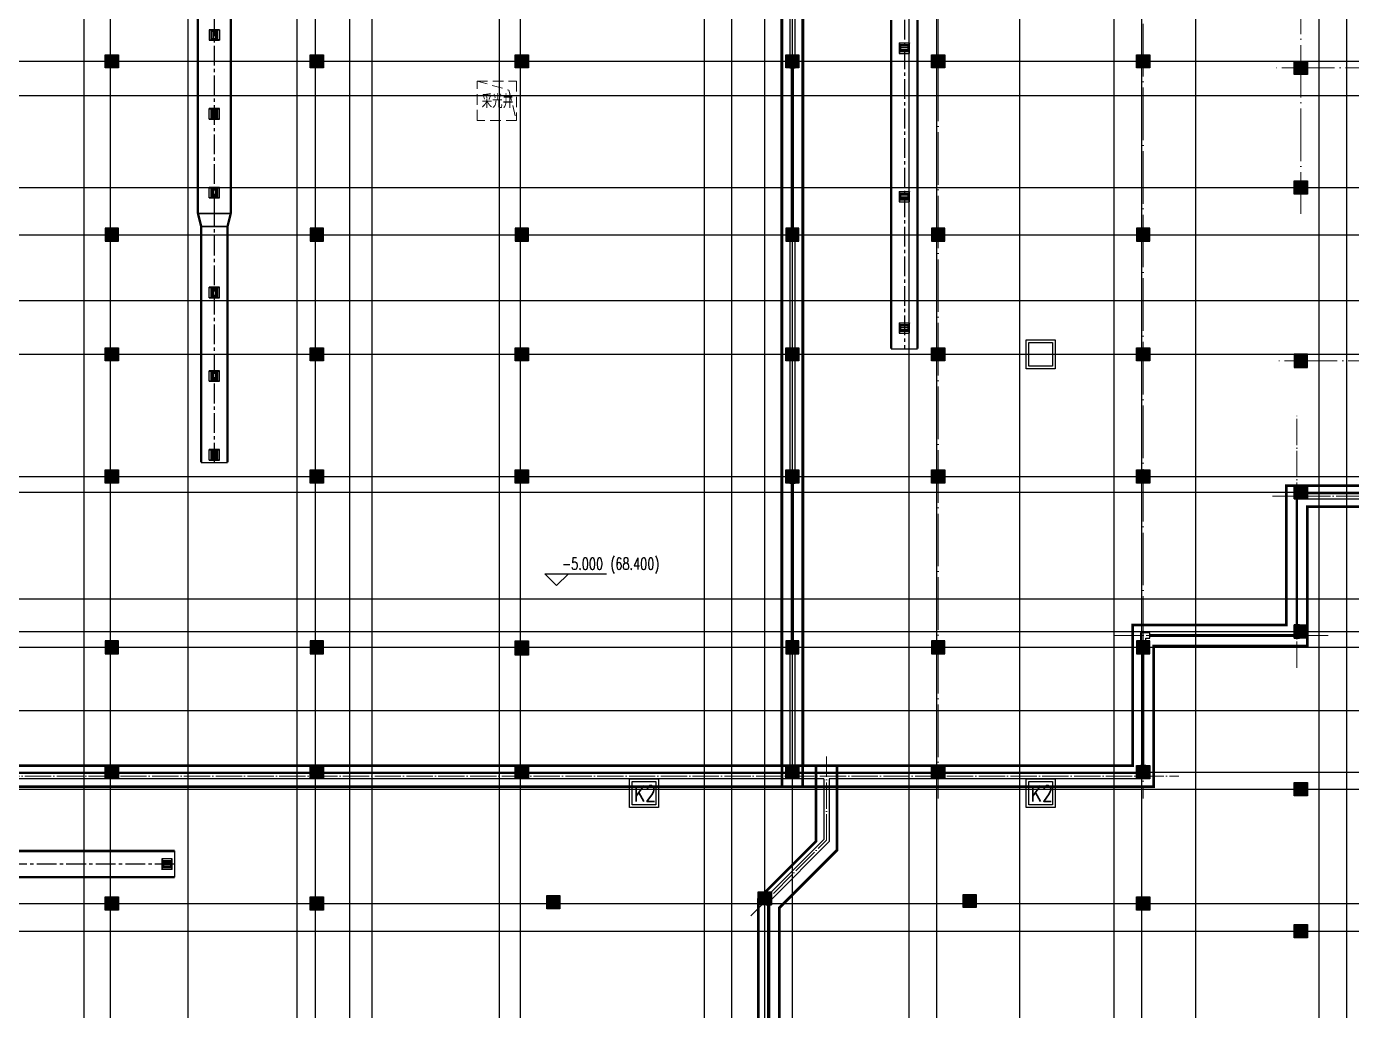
# Model space of a CAD drawing. Extents: x 369444 to 684549, y -549309 to 575337.
# Drawn here: x 511324 to 561753, y 333586 to 371032 of the extents above; entities that cross this region are included whole.
import ezdxf

# ---------------------------------------------------------------- set-up
doc = ezdxf.new("R2010")
doc.units = 0
doc.header["$LTSCALE"] = 1000
doc.header["$MEASUREMENT"] = 0
for name, pattern in [('__DASH', [0.35, 0.25, -0.1]), ('_DASH', [0.6, 0.4, -0.2]), ('CENTER2', [1.125, 0.75, -0.125, 0.125, -0.125]), ('DASH', [0.35, 0.25, -0.1]), ('DOTE', [2.42, 2, -0.2, 0.02, -0.2])]:
    doc.linetypes.add(name, pattern=pattern)
for name, color, linetype, lineweight in [('0-地库顶板开洞', 211, 'Continuous', 0), ("DOTE'", 212, 'DOTE', 9), ('DOTE2', 122, 'DOTE', 9)]:
    doc.layers.add(name, color=color, linetype=linetype, lineweight=lineweight)
for name, color, linetype in [('COLUMN', 9, 'Continuous'), ('DOTE', 1, 'Continuous'), ('DUCT-排烟中心线', 5, 'CENTER2'), ('DUCT-排烟法兰', 4, 'Continuous'), ('DUCT-排烟管', 2, 'Continuous'), ('DUCT-排烟管端线', 4, 'Continuous'), ('WALL', 9, 'Continuous'), ('WINDOW', 4, 'Continuous'), ('景观场地标高', 4, 'Continuous'), ('车库集水坑', 60, 'Continuous'), ('防火分区线', 7, 'Continuous'), ('风管标注', 3, 'Continuous')]:
    doc.layers.add(name, color=color, linetype=linetype)
doc.styles.add('_HZTXT', font='txt.shx', dxfattribs={"width": 0.8, "bigfont": 'HZTXT.shx'})
doc.styles.add('_TCH_DIM', font='SIMPLEX', dxfattribs={"bigfont": 'GBCBIG'})
doc.styles.add('HNSJY', font='hnsjy-07.shx', dxfattribs={"width": 0.8, "bigfont": 'hnsjy-hz.shx'})

# ---------------------------------------------------------------- blocks, each defined once
blk = doc.blocks.new('$DorLib2D$00000213')
at = {"color": 0, "linetype": 'DASH', "const_width": 0.02}
blk.add_lwpolyline([(0.5, 0), (-0.5, 0)], dxfattribs=at)
blk = doc.blocks.new('column500')
h = blk.add_hatch(color=0)
h.dxf.hatch_style = 1
h.paths.add_polyline_path([(-216381, -381440), (-215881, -381440), (-215881, -380940), (-216381, -380940)])
at = {"color": 0}
blk.add_lwpolyline([(-216381, -381440), (-215881, -381440), (-215881, -380940), (-216381, -380940)], close=True, dxfattribs=at)
blk = doc.blocks.new('56154dghgh')
at = {"layer": '车库集水坑', "lineweight": -2}
for points in [[(525097111, 3952329891), (525098211, 3952329891), (525098211, 3952328791), (525097111, 3952328791)], [(525097211, 3952329791), (525098111, 3952329791), (525098111, 3952328891), (525097211, 3952328891)]]:
    blk.add_lwpolyline(points, close=True, dxfattribs=at)
blk = doc.blocks.new('车库采光井开洞')
at = {"layer": '0-地库顶板开洞', "linetype": '_DASH'}
blk.add_lwpolyline([(38496570620.999992, 3907825764), (38496570620.999992, 3907827264.000001), (38496572120.999992, 3907827263.999998), (38496572120.999992, 3907825763.999999)], close=True, dxfattribs=at)
blk.add_lwpolyline([(38496570620.999992, 3907827264.000001), (38496571833.459846, 3907826915.785513), (38496572120.999992, 3907825763.999999)], dxfattribs=at)
at = {"layer": '0-地库顶板开洞', "linetype": '_DASH', "style": 'HNSJY', "width": 0.8}
blk.add_text('采光井', height=525, dxfattribs=at).set_placement((38496570794.87101, 3907826233.4361))
blk = doc.blocks.new('车库采光井aaa')
at = {"layer": '0-地库顶板开洞', "lineweight": -2}
blk.add_blockref('车库采光井开洞', (-5693307, -2363834), dxfattribs=at)
blk = doc.blocks.new('550zhuziokjdfsg')
at = {"layer": 'COLUMN', "lineweight": -2, "ltscale": 6}
blk.add_hatch(color=256, dxfattribs=at).paths.add_polyline_path([(38494751395, 3903816098), (38494751895, 3903816098), (38494751895, 3903815548), (38494751395, 3903815548)])
at = {"color": 0}
blk.add_lwpolyline([(38494751395, 3903816098), (38494751895, 3903816098), (38494751895, 3903815548), (38494751395, 3903815548)], close=True, dxfattribs=at)
blk = doc.blocks.new('N-风管')
at = {"color": 0}
for p, q in [((38489354319.553413, 3905465340.368528, 2600), (38489354230.664528, 3905465380.368528, 2600)), ((38489354230.664528, 3905465380.368528, 2600), (38489354230.664528, 3905464980.368528, 2600)), ((38489354630.664528, 3905465380.368528, 2600), (38489354230.664528, 3905465380.368528, 2600)), ((38489354630.664528, 3905465380.368528, 2600), (38489354541.775642, 3905465340.368528, 2600)), ((38489354230.664528, 3905464980.368528, 2600), (38489354319.553413, 3905465028.368528, 2600)), ((38489354230.664528, 3905464980.368528, 2600), (38489354630.664528, 3905464980.368528, 2600)), ((38489354393.627487, 3905465340.368528, 2600), (38489354393.627487, 3905465028.368528, 2600)), ((38489354467.701569, 3905465340.368528, 2600), (38489354467.701569, 3905465028.368528, 2600)), ((38489354630.664528, 3905464980.368528, 2600), (38489354541.775642, 3905465028.368528, 2600)), ((38489380492.295303, 3905464880, 2600), (38489380492.295303, 3905464480, 2600)), ((38489380492.295303, 3905464880, 2600), (38489380532.295303, 3905464791.111111, 2600)), ((38489380892.295303, 3905464880, 2600), (38489380844.295303, 3905464791.111111, 2600)), ((38489380892.295303, 3905464480, 2600), (38489380892.295303, 3905464880, 2600)), ((38489380532.295303, 3905464568.888889, 2600), (38489380492.295303, 3905464480, 2600)), ((38489380492.295303, 3905464480, 2600), (38489380892.295303, 3905464480, 2600)), ((38489380532.295303, 3905464717.037037, 2600), (38489380844.295303, 3905464717.037037, 2600)), ((38489380532.295303, 3905464642.962963, 2600), (38489380844.295303, 3905464642.962963, 2600)), ((38489380892.295303, 3905464480, 2600), (38489380844.295303, 3905464568.888889, 2600)), ((38489354630.664528, 3905462380.368544, 2600), (38489354230.664528, 3905462380.368544, 2600)), ((38489354230.664528, 3905462380.368544, 2600), (38489354319.553413, 3905462332.368544, 2600)), ((38489354393.627487, 3905462020.368544, 2600), (38489354393.627487, 3905462332.368544, 2600)), ((38489354467.701569, 3905462020.368544, 2600), (38489354467.701569, 3905462332.368544, 2600)), ((38489354630.664528, 3905462380.368544, 2600), (38489354541.775642, 3905462332.368544, 2600)), ((38489354630.664528, 3905461980.368544, 2600), (38489354630.664528, 3905462380.368544, 2600)), ((38489354230.664528, 3905461980.368544, 2600), (38489354319.553413, 3905462020.368544, 2600)), ((38489354230.664528, 3905461980.368544, 2600), (38489354630.664528, 3905461980.368544, 2600)), ((38489354541.775642, 3905462020.368544, 2600), (38489354630.664528, 3905461980.368544, 2600)), ((38489354630.664528, 3905459380.368544, 2600), (38489354230.664528, 3905459380.368544, 2600)), ((38489354230.664528, 3905459380.368544, 2600), (38489354319.553413, 3905459332.368544, 2600)), ((38489354393.627487, 3905459020.368544, 2600), (38489354393.627487, 3905459332.368544, 2600)), ((38489354467.701569, 3905459020.368544, 2600), (38489354467.701569, 3905459332.368544, 2600)), ((38489354630.664528, 3905459380.368544, 2600), (38489354541.775642, 3905459332.368544, 2600)), ((38489354630.664528, 3905458980.368544, 2600), (38489354630.664528, 3905459380.368544, 2600)), ((38489354230.664528, 3905458980.368544, 2600), (38489354319.553413, 3905459020.368544, 2600)), ((38489354230.664528, 3905458980.368544, 2600), (38489354630.664528, 3905458980.368544, 2600)), ((38489354541.775642, 3905459020.368544, 2600), (38489354630.664528, 3905458980.368544, 2600)), ((38489380492.295303, 3905459229.5, 2600), (38489380492.295303, 3905458829.5, 2600)), ((38489380492.295303, 3905459229.5, 2600), (38489380532.295303, 3905459140.611111, 2600)), ((38489380532.295303, 3905458918.388889, 2600), (38489380492.295303, 3905458829.5, 2600)), ((38489380492.295303, 3905458829.5, 2600), (38489380892.295303, 3905458829.5, 2600)), ((38489380532.295303, 3905459066.537037, 2600), (38489380844.295303, 3905459066.537037, 2600)), ((38489380532.295303, 3905458992.462963, 2600), (38489380844.295303, 3905458992.462963, 2600)), ((38489380892.295303, 3905459229.5, 2600), (38489380844.295303, 3905459140.611111, 2600)), ((38489380892.295303, 3905458829.5, 2600), (38489380844.295303, 3905458918.388889, 2600)), ((38489380892.295303, 3905458829.5, 2600), (38489380892.295303, 3905459229.5, 2600)), ((38489354630.664528, 3905455580, 2600), (38489354230.664528, 3905455580, 2600)), ((38489354230.664528, 3905455580, 2600), (38489354319.553413, 3905455532, 2600)), ((38489354393.627487, 3905455220, 2600), (38489354393.627487, 3905455532, 2600)), ((38489354467.701569, 3905455220, 2600), (38489354467.701569, 3905455532, 2600)), ((38489354630.664528, 3905455580, 2600), (38489354541.775642, 3905455532, 2600)), ((38489354630.664528, 3905455180, 2600), (38489354630.664528, 3905455580, 2600)), ((38489354230.664528, 3905455180, 2600), (38489354319.553413, 3905455220, 2600)), ((38489354230.664528, 3905455180, 2600), (38489354630.664528, 3905455180, 2600)), ((38489354541.775642, 3905455220, 2600), (38489354630.664528, 3905455180, 2600)), ((38489380492.295303, 3905454230, 2600), (38489380492.295303, 3905453830, 2600)), ((38489380492.295303, 3905454230, 2600), (38489380532.295303, 3905454141.111111, 2600)), ((38489380532.295303, 3905453918.888889, 2600), (38489380492.295303, 3905453830, 2600)), ((38489380492.295303, 3905453830, 2600), (38489380892.295303, 3905453830, 2600)), ((38489380532.295303, 3905454067.037037, 2600), (38489380844.295303, 3905454067.037037, 2600)), ((38489380532.295303, 3905453992.962963, 2600), (38489380844.295303, 3905453992.962963, 2600)), ((38489380892.295303, 3905454230, 2600), (38489380844.295303, 3905454141.111111, 2600)), ((38489380892.295303, 3905453830, 2600), (38489380844.295303, 3905453918.888889, 2600)), ((38489380892.295303, 3905453830, 2600), (38489380892.295303, 3905454230, 2600)), ((38489354630.664528, 3905452405.368588, 2600), (38489354230.664528, 3905452405.368588, 2600)), ((38489354230.664528, 3905452405.368588, 2600), (38489354319.553413, 3905452357.368588, 2600)), ((38489354393.627487, 3905452045.368588, 2600), (38489354393.627487, 3905452357.368588, 2600)), ((38489354467.701569, 3905452045.368588, 2600), (38489354467.701569, 3905452357.368588, 2600)), ((38489354630.664528, 3905452405.368588, 2600), (38489354541.775642, 3905452357.368588, 2600)), ((38489354630.664528, 3905452005.368588, 2600), (38489354630.664528, 3905452405.368588, 2600)), ((38489354230.664528, 3905452005.368588, 2600), (38489354319.553413, 3905452045.368588, 2600)), ((38489354230.664528, 3905452005.368588, 2600), (38489354630.664528, 3905452005.368588, 2600)), ((38489354541.775642, 3905452045.368588, 2600), (38489354630.664528, 3905452005.368588, 2600)), ((38489354630.664528, 3905449405.368588, 2600), (38489354230.664528, 3905449405.368588, 2600)), ((38489354230.664528, 3905449405.368588, 2600), (38489354319.553413, 3905449357.368588, 2600)), ((38489354393.627487, 3905449045.368588, 2600), (38489354393.627487, 3905449357.368588, 2600)), ((38489354467.701569, 3905449045.368588, 2600), (38489354467.701569, 3905449357.368588, 2600)), ((38489354630.664528, 3905449405.368588, 2600), (38489354541.775642, 3905449357.368588, 2600)), ((38489354630.664528, 3905449005.368588, 2600), (38489354630.664528, 3905449405.368588, 2600)), ((38489354230.664528, 3905449005.368588, 2600), (38489354319.553413, 3905449045.368588, 2600)), ((38489354230.664528, 3905449005.368588, 2600), (38489354630.664528, 3905449005.368588, 2600)), ((38489354541.775642, 3905449045.368588, 2600), (38489354630.664528, 3905449005.368588, 2600)), ((38489352430.664528, 3905433830.01368, 2600), (38489352478.664528, 3905433741.124792, 2600)), ((38489352830.664528, 3905433830.01368, 2600), (38489352430.664528, 3905433830.01368, 2600)), ((38489352430.664528, 3905433830.01368, 2600), (38489352430.664528, 3905433430.01368, 2600)), ((38489352790.664528, 3905433667.050717, 2600), (38489352478.664528, 3905433667.050717, 2600)), ((38489352790.664528, 3905433592.976644, 2600), (38489352478.664528, 3905433592.976644, 2600)), ((38489352790.664528, 3905433741.124792, 2600), (38489352830.664528, 3905433830.01368, 2600)), ((38489352830.664528, 3905433430.01368, 2600), (38489352830.664528, 3905433830.01368, 2600)), ((38489352430.664528, 3905433430.01368, 2600), (38489352478.664528, 3905433518.902569, 2600)), ((38489352830.664528, 3905433430.01368, 2600), (38489352790.664528, 3905433518.902569, 2600))]:
    blk.add_line(p, q, dxfattribs=at)
at = {"color": 0, "linetype": 'Continuous'}
for p, q in [((38489354630.664528, 3905465380.368528, 2600), (38489354630.664528, 3905464980.368528, 2600)), ((38489380492.295303, 3905464880, 2600), (38489380892.295303, 3905464880, 2600)), ((38489354230.664528, 3905461980.368544, 2600), (38489354230.664528, 3905462380.368544, 2600)), ((38489354230.664528, 3905458980.368544, 2600), (38489354230.664528, 3905459380.368544, 2600)), ((38489380492.295303, 3905459229.5, 2600), (38489380892.295303, 3905459229.5, 2600)), ((38489354230.664528, 3905455180, 2600), (38489354230.664528, 3905455580, 2600)), ((38489380492.295303, 3905454230, 2600), (38489380892.295303, 3905454230, 2600)), ((38489354230.664528, 3905452005.368588, 2600), (38489354230.664528, 3905452405.368588, 2600)), ((38489354230.664528, 3905449005.368588, 2600), (38489354230.664528, 3905449405.368588, 2600)), ((38489352830.664528, 3905433430.01368, 2600), (38489352430.664528, 3905433430.01368, 2600))]:
    blk.add_line(p, q, dxfattribs=at)
at = {"color": 0, "lineweight": 40}
for p, q in [((38489354541.775642, 3905465340.368528, 2600), (38489354319.553413, 3905465340.368528, 2600)), ((38489354319.553413, 3905465028.368528, 2600), (38489354319.553413, 3905465340.368528, 2600)), ((38489354319.553413, 3905465028.368528, 2600), (38489354541.775642, 3905465028.368528, 2600)), ((38489354541.775642, 3905465028.368528, 2600), (38489354541.775642, 3905465340.368528, 2600)), ((38489380532.295303, 3905464791.111111, 2600), (38489380532.295303, 3905464568.888889, 2600)), ((38489380844.295303, 3905464791.111111, 2600), (38489380532.295303, 3905464791.111111, 2600)), ((38489380844.295303, 3905464568.888889, 2600), (38489380532.295303, 3905464568.888889, 2600)), ((38489380844.295303, 3905464568.888889, 2600), (38489380844.295303, 3905464791.111111, 2600)), ((38489354541.775642, 3905462332.368544, 2600), (38489354319.553413, 3905462332.368544, 2600)), ((38489354319.553413, 3905462332.368544, 2600), (38489354319.553413, 3905462020.368544, 2600)), ((38489354541.775642, 3905462332.368544, 2600), (38489354541.775642, 3905462020.368544, 2600)), ((38489354319.553413, 3905462020.368544, 2600), (38489354541.775642, 3905462020.368544, 2600)), ((38489354541.775642, 3905459332.368544, 2600), (38489354319.553413, 3905459332.368544, 2600)), ((38489354319.553413, 3905459332.368544, 2600), (38489354319.553413, 3905459020.368544, 2600)), ((38489354541.775642, 3905459332.368544, 2600), (38489354541.775642, 3905459020.368544, 2600)), ((38489354319.553413, 3905459020.368544, 2600), (38489354541.775642, 3905459020.368544, 2600)), ((38489380532.295303, 3905459140.611111, 2600), (38489380532.295303, 3905458918.388889, 2600)), ((38489380844.295303, 3905459140.611111, 2600), (38489380532.295303, 3905459140.611111, 2600)), ((38489380844.295303, 3905458918.388889, 2600), (38489380532.295303, 3905458918.388889, 2600)), ((38489380844.295303, 3905458918.388889, 2600), (38489380844.295303, 3905459140.611111, 2600)), ((38489354541.775642, 3905455532, 2600), (38489354319.553413, 3905455532, 2600)), ((38489354319.553413, 3905455532, 2600), (38489354319.553413, 3905455220, 2600)), ((38489354541.775642, 3905455532, 2600), (38489354541.775642, 3905455220, 2600)), ((38489354319.553413, 3905455220, 2600), (38489354541.775642, 3905455220, 2600)), ((38489380532.295303, 3905454141.111111, 2600), (38489380532.295303, 3905453918.888889, 2600)), ((38489380844.295303, 3905454141.111111, 2600), (38489380532.295303, 3905454141.111111, 2600)), ((38489380844.295303, 3905453918.888889, 2600), (38489380532.295303, 3905453918.888889, 2600)), ((38489380844.295303, 3905453918.888889, 2600), (38489380844.295303, 3905454141.111111, 2600)), ((38489354541.775642, 3905452357.368588, 2600), (38489354319.553413, 3905452357.368588, 2600)), ((38489354319.553413, 3905452357.368588, 2600), (38489354319.553413, 3905452045.368588, 2600)), ((38489354541.775642, 3905452357.368588, 2600), (38489354541.775642, 3905452045.368588, 2600)), ((38489354319.553413, 3905452045.368588, 2600), (38489354541.775642, 3905452045.368588, 2600)), ((38489354541.775642, 3905449357.368588, 2600), (38489354319.553413, 3905449357.368588, 2600)), ((38489354319.553413, 3905449357.368588, 2600), (38489354319.553413, 3905449045.368588, 2600)), ((38489354541.775642, 3905449357.368588, 2600), (38489354541.775642, 3905449045.368588, 2600)), ((38489354319.553413, 3905449045.368588, 2600), (38489354541.775642, 3905449045.368588, 2600)), ((38489352478.664528, 3905433741.124792, 2600), (38489352478.664528, 3905433518.902569, 2600)), ((38489352478.664528, 3905433741.124792, 2600), (38489352790.664528, 3905433741.124792, 2600)), ((38489352790.664528, 3905433518.902569, 2600), (38489352790.664528, 3905433741.124792, 2600)), ((38489352478.664528, 3905433518.902569, 2600), (38489352790.664528, 3905433518.902569, 2600))]:
    blk.add_line(p, q, dxfattribs=at)
at = {"layer": 'DUCT-排烟中心线', "color": 0}
for p, q in [((38489354430.664528, 3905458392.073056), (38489354430.664543, 3905467038.071164)), ((38489380692.295303, 3905465755.368454), (38489380692.295303, 3905453240)), ((38489354430.664528, 3905457891.873044), (38489354430.664528, 3905458391.873044)), ((38489354430.664528, 3905448915.073887), (38489354430.664528, 3905457891.673047)), ((38489352920.959229, 3905433630.01368), (38489334129.860069, 3905433630.01368))]:
    blk.add_line(p, q, dxfattribs=at)
at = {"layer": 'DUCT-排烟法兰', "color": 0}
for p, q in [((38489355085.664528, 3905458391.97305), (38489353775.664528, 3905458391.97305)), ((38489354960.664528, 3905457891.773045), (38489353900.664528, 3905457891.773045))]:
    blk.add_line(p, q, dxfattribs=at)
at = {"layer": 'DUCT-排烟管', "color": 0, "const_width": 90}
for points in [[(38489353805.664543, 3905467038.071165), (38489353805.664528, 3905458392.073057)], [(38489355055.664528, 3905458392.073055), (38489355055.664543, 3905467038.071163)], [(38489380192.295303, 3905465755.368454), (38489380192.295303, 3905453240)], [(38489381192.295303, 3905453240), (38489381192.295303, 3905465755.368454)], [(38489353930.664528, 3905457891.873044), (38489353805.664528, 3905458391.873044)], [(38489354930.664528, 3905457891.873044), (38489355055.664528, 3905458391.873044)], [(38489353930.664528, 3905457891.673047), (38489353930.664528, 3905448915.073887)], [(38489354930.664528, 3905448915.073887), (38489354930.664528, 3905457891.673047)], [(38489352920.959229, 3905434130.01368), (38489334129.860069, 3905434130.01368)], [(38489334129.860069, 3905433130.01368), (38489352920.959229, 3905433130.01368)]]:
    blk.add_lwpolyline(points, dxfattribs=at)
at = {"layer": 'DUCT-排烟管端线', "color": 0}
for p, q in [((38489353805.664528, 3905458392.073057), (38489355055.664528, 3905458392.073055)), ((38489355055.664528, 3905458391.873044), (38489353805.664528, 3905458391.873044)), ((38489353930.664528, 3905457891.873044), (38489354930.664528, 3905457891.873044)), ((38489354930.664528, 3905457891.673047), (38489353930.664528, 3905457891.673047)), ((38489380192.295303, 3905453240), (38489381192.295303, 3905453240)), ((38489353930.664528, 3905448915.073887), (38489354930.664528, 3905448915.073887)), ((38489352920.959229, 3905433130.01368), (38489352920.959229, 3905434130.01368))]:
    blk.add_line(p, q, dxfattribs=at)

msp = doc.modelspace()

# ---------------------------------------------------------------- linework, layer by layer
at = {"layer": 'DOTE', "color": 8}
for p, q in [((513524.5, 59364.2), (513524.5, 476704.8)), ((514524.5, 59364.2), (514524.5, 476704.8)), ((517474.5, 261807), (517474.5, 476704.8)), ((521624.5, 59364.2), (521624.5, 476704.8)), ((522324.5, 59364.2), (522324.5, 476704.8)), ((523624.5, 261807), (523624.5, 476704.8)), ((524474.5, 59364.2), (524474.5, 476704.8)), ((529324.5, 59364.2), (529324.5, 476704.8)), ((530124.5, 261807), (530124.5, 476704.8)), ((537124.5, 59364.2), (537124.5, 476704.8)), ((538174.5, 261807), (538174.5, 476704.8)), ((539424.5, 59364.2), (539424.5, 476704.8)), ((540474.5, 59364.2), (540474.5, 476704.8)), ((544924.5, 59364.2), (544924.5, 476704.8)), ((545974.5, 261807), (545974.5, 476704.8)), ((549124.5, 261807), (549124.5, 476704.8)), ((552724.5, 59364.2), (552724.5, 476704.8)), ((553774.5, 261807), (553774.5, 476704.8)), ((555824.5, 261807), (555824.5, 476704.8)), ((560524.5, 59364.2), (560524.5, 476704.8)), ((561574.5, 59364.2), (561574.5, 476704.8))]:
    msp.add_line(p, q, dxfattribs=at)
at = {"layer": 'DOTE', "color": 8, "lineweight": -2}
for p, q in [((377844.4, 369707), (624570.9, 369707)), ((377844.4, 368407), (624570.9, 368407)), ((377844.4, 364907), (624570.9, 364907)), ((377844.4, 363107), (624570.9, 363107)), ((377844.4, 360607), (624570.9, 360607)), ((377844.4, 358557), (624570.9, 358557)), ((377844.4, 353907), (624570.9, 353907)), ((377844.4, 353307), (624570.9, 353307)), ((377844.4, 349257), (624570.9, 349257)), ((377844.4, 348007), (624570.9, 348007)), ((377844.4, 347407), (624570.9, 347407)), ((377844.4, 345007), (624570.9, 345007)), ((377844.4, 342657), (624570.9, 342657)), ((377844.4, 342007), (624570.9, 342007)), ((377844.4, 337657), (624570.9, 337657)), ((377844.4, 336607), (624570.9, 336607))]:
    msp.add_line(p, q, dxfattribs=at)
at = {"layer": "DOTE'"}
for points in [[(553824.5, 402589.5), (553824.5, 341654.6)], [(546024.5, 396051.3), (546024.5, 341654.6)], [(559824.5, 375165.6), (559824.5, 363904.6)], [(597402.3, 369457), (558822.2, 369457)], [(597507.2, 358307), (558822.2, 358307)]]:
    msp.add_lwpolyline(points, dxfattribs=at)
at = {"layer": 'DOTE2', "linetype": 'DOTE', "ltscale": 0.5}
for points in [[(559674.5, 346629.9), (559674.5, 356216.3)], [(552724.5, 347857), (560869.7, 347857)], [(541774.5, 340057), (541774.5, 343246.7)], [(435036.2, 342507), (555176.2, 342507)]]:
    msp.add_lwpolyline(points, dxfattribs=at)
at = {"layer": 'DOTE2', "linetype": 'DOTE', "ltscale": 0.5, "elevation": 96.8}
msp.add_lwpolyline([(558743.8, 353157), (597755.2, 353157)], dxfattribs=at)
at = {"layer": 'DOTE2', "linetype": 'DOTE', "ltscale": 0.5, "extrusion": (0.008979, 0.021681, 0.999725), "elevation": 12237.5}
msp.add_lwpolyline([(-368868.6, -517578.7), (-370425.6, -521338.2)], dxfattribs=at)
at = {"layer": 'WALL', "linetype": 'ByBlock'}
for p, q in [((540374.5, 379057), (540374.5, 369457)), ((540574.5, 369457), (540574.5, 379057)), ((540374.5, 369457), (540574.5, 369457)), ((540574.5, 363357), (540374.5, 363357)), ((540374.5, 363357), (540374.5, 353657)), ((540574.5, 353657), (540574.5, 363357)), ((540374.5, 353657), (540574.5, 353657)), ((559574.5, 353257), (559574.5, 353057)), ((559574.5, 353257), (596474.5, 353257)), ((559574.5, 353057), (559774.5, 353057)), ((559774.5, 353057), (596474.5, 353057)), ((559774.5, 348257), (559574.5, 348257)), ((559574.5, 348257), (559574.5, 347957)), ((559774.5, 347757), (559774.5, 348257)), ((540574.5, 347657), (540374.5, 347657)), ((540374.5, 347657), (540374.5, 342607)), ((540574.5, 342607), (540574.5, 347657)), ((553724.5, 347957), (553724.5, 347157)), ((554074.5, 347957), (553724.5, 347957)), ((553924.5, 347157), (553924.5, 347757)), ((553924.5, 347757), (554074.5, 347757)), ((554074.5, 347757), (554074.5, 347957)), ((559574.5, 347957), (559574.5, 347757)), ((559574.5, 347757), (559774.5, 347757)), ((553724.5, 347157), (553924.5, 347157)), ((540374.5, 342607), (465074.7, 342607)), ((541774.5, 342607), (540574.5, 342607)), ((553724.5, 342607), (541774.5, 342607)), ((553924.5, 342907), (553724.5, 342907)), ((553724.5, 342907), (553724.5, 342607)), ((553924.5, 342407), (553924.5, 342907)), ((540474.5, 342407), (465074.7, 342407)), ((541674.5, 342407), (540474.5, 342407)), ((541674.5, 342407), (541674.5, 340098.4)), ((553924.5, 342407), (541874.5, 342407)), ((541874.5, 342407), (541874.5, 340015.6)), ((541674.5, 340098.4), (539474.5, 337898.4)), ((541874.5, 340015.6), (539674.5, 337815.6)), ((539474.5, 337898.4), (539474.5, 337607)), ((539474.5, 337607), (539674.5, 337607)), ((539674.5, 337607), (539674.5, 337815.6))]:
    msp.add_line(p, q, dxfattribs=at)
at = {"layer": '景观场地标高'}
for p, q in [((531499.8, 349755.7), (531049.8, 350205.7)), ((531049.8, 350205.7), (533397.3, 350205.7)), ((531499.8, 349755.7), (531949.8, 350205.7))]:
    msp.add_line(p, q, dxfattribs=at)
at = {"layer": '车库集水坑', "lineweight": -2}
for points in [[(534274.5, 342407), (535374.5, 342407), (535374.5, 341307), (534274.5, 341307)], [(534374.5, 342307), (535274.5, 342307), (535274.5, 341407), (534374.5, 341407)], [(549374.5, 342407), (550474.5, 342407), (550474.5, 341307), (549374.5, 341307)], [(549474.5, 342307), (550374.5, 342307), (550374.5, 341407), (549474.5, 341407)]]:
    msp.add_lwpolyline(points, close=True, dxfattribs=at)
at = {"layer": '防火分区线', "color": 56, "linetype": 'DASH', "ltscale": 8, "const_width": 100}
for points in [[(540868.5, 390706.8), (540868.5, 342106.8), (464518.5, 342106.8), (464518.5, 390656.6)], [(540068.5, 389906.8), (540068.5, 342906.8), (465318.5, 342906.8), (465318.5, 389856.6)]]:
    msp.add_lwpolyline(points, dxfattribs=at)
at = {"layer": '防火分区线', "linetype": '__DASH', "lineweight": -2, "ltscale": 8, "const_width": 100}
for points in [[(596324.5, 380457), (596324.5, 353557), (559274.5, 353557), (559274.5, 348257), (553424.5, 348257), (553424.5, 342907), (540874.5, 342907), (540874.5, 390707)], [(597124.5, 379657), (597124.5, 352757), (560074.5, 352757), (560074.5, 347457), (554224.5, 347457), (554224.5, 342107), (540074.5, 342107), (540074.5, 389907)]]:
    msp.add_lwpolyline(points, dxfattribs=at)
at = {"layer": '防火分区线', "color": 2, "linetype": 'DASH', "ltscale": 8, "const_width": 100}
for points in [[(597124.5, 353557), (559274.5, 353557), (559274.5, 348257), (553424.5, 348257), (553424.5, 342907), (541374.5, 342907), (541374.5, 340022.7), (539174.5, 337822.7), (539174.5, 325557)], [(596324.5, 352757), (560074.5, 352757), (560074.5, 347457), (554224.5, 347457), (554224.5, 342107), (542174.5, 342107), (542174.5, 339691.3), (539974.5, 337491.3), (539974.5, 326357)]]:
    msp.add_lwpolyline(points, dxfattribs=at)
at = {"layer": '防火分区线', "color": 130, "linetype": 'DASH', "ltscale": 8, "const_width": 100}
for points in [[(451074.5, 342907), (542174.5, 342907), (542174.5, 339691.3), (539974.5, 337491.3), (539974.5, 327057), (532974.5, 327057), (532974.5, 329757), (532474.5, 329757), (532474.5, 332157), (528174.5, 332157), (528174.5, 325307), (524224.5, 325307), (524224.5, 326357), (518024.5, 326357), (518024.5, 325807), (502674.5, 325807)], [(451874.5, 342107), (541374.5, 342107), (541374.5, 340022.7), (539174.5, 337822.7), (539174.5, 327857), (533774.5, 327857), (533774.5, 330557), (533274.5, 330557), (533274.5, 332957), (527374.5, 332957), (527374.5, 326107), (525024.5, 326107), (525024.5, 327157), (517224.5, 327157), (517224.5, 326607), (501874.5, 326607)]]:
    msp.add_lwpolyline(points, dxfattribs=at)

# ---------------------------------------------------------------- block references
at = {"layer": '0-地库顶板开洞', "lineweight": -2}
msp.add_blockref('车库采光井aaa', (-38490348839.6, -3905094473.4), dxfattribs=at)
at = {"layer": 'COLUMN', "color": 8, "xscale": -1, "rotation": 270}
for p in [(895764.4, 585837.9), (903564.4, 585837.9), (911364.4, 585837.9), (921664.4, 585837.9), (927214.4, 585837.9), (935014.4, 585837.9), (941014.4, 585587.9), (941014.4, 581037.9), (895764.4, 574687.9), (903564.4, 574687.9), (911364.4, 574687.9), (921664.4, 574687.9), (927214.4, 574687.9), (935014.4, 574687.9), (895764.4, 570037.9), (903564.4, 570037.9), (911364.4, 570037.9), (921664.4, 570037.9), (927214.4, 570037.9), (935014.4, 570037.9), (941014.4, 569437.9), (941014.4, 564137.9), (895764.4, 558787.9), (903564.4, 558787.9), (911364.4, 558787.9), (921664.4, 558787.9), (927214.4, 558787.9), (935014.4, 558787.9), (941014.4, 558137.9), (895764.4, 553787.9), (903564.4, 553787.9), (912564.4, 553837.9), (920614.4, 553987.9), (928414.4, 553887.9), (935014.4, 553787.9), (941014.4, 552737.9)]:
    msp.add_blockref('column500', p, dxfattribs=at)
at = {"layer": 'COLUMN', "color": 8, "rotation": 270}
for p in [(895764.4, 146976.1), (903564.4, 146976.1), (911364.4, 146976.1), (921664.4, 146976.1), (927214.4, 146976.1), (935014.4, 146976.1), (941014.4, 142176.1), (895764.4, 131276.1), (903564.4, 131276.1), (921664.4, 131276.1), (927214.4, 131276.1), (935014.4, 131276.1)]:
    msp.add_blockref('column500', p, dxfattribs=at)
at = {"layer": 'COLUMN', "color": 8, "lineweight": -2}
msp.add_blockref('550zhuziokjdfsg', (-38494221470.5, -3903468441), dxfattribs=at)
at = {"layer": 'WINDOW', "linetype": 'ByBlock', "lineweight": -2, "rotation": 270}
for p, xscale, yscale, zscale in [((540474.5, 366407), -6100, 6100, 6100), ((540474.5, 350657), -6000, 6000, 6000)]:
    msp.add_blockref('$DorLib2D$00000213', p, dxfattribs=dict(at, xscale=xscale, yscale=yscale, zscale=zscale))
at = {"layer": 'WINDOW'}
for p, xscale, yscale, zscale, rotation in [((559674.5, 350657), -4800, 4800, -4800, 270), ((553824.5, 345032), 4250, 4250, -4250, 90), ((539574.5, 334432), -6350, 6350, -6350, 269.9999998768642)]:
    msp.add_blockref('$DorLib2D$00000213', p, dxfattribs=dict(at, xscale=xscale, yscale=yscale, zscale=zscale, rotation=rotation))
at = {"layer": 'WINDOW', "xscale": -5500, "yscale": 5500, "zscale": -5500}
msp.add_blockref('$DorLib2D$00000213', (556824.5, 347857), dxfattribs=at)
at = {"layer": '车库集水坑', "lineweight": -2}
msp.add_blockref('56154dghgh', (-524547736.4, -3951970784.5, 96.8), dxfattribs=at)
at = {"layer": '风管标注', "color": 8}
msp.add_blockref('N-风管', (-38488835956.2, -3905094473.4), dxfattribs=at)

# ---------------------------------------------------------------- texts
at = {"layer": '景观场地标高', "color": 7, "style": '_TCH_DIM', "width": 0.705882}
for s, p in [('-5.000', (531702.3, 350363.2)), ('(68.400)', (533547.3, 350363.2))]:
    msp.add_text(s, height=446.25, dxfattribs=at).set_placement(p)
at = {"layer": '车库集水坑', "lineweight": -2, "style": '_HZTXT', "width": 0.8}
for p in [(534445.1, 341544.1), (549545.1, 341544.1)]:
    msp.add_text('K2', height=600, dxfattribs=at).set_placement(p)

doc.saveas('drawing.dxf')
